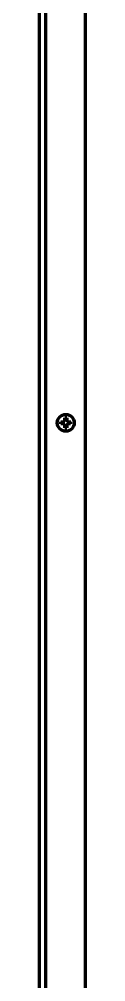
# Model space of a CAD drawing. Header units: inches. Extents: x -3022 to 7311, y 343 to 5680.
# Drawn here: x 6382 to 6403.7, y 3038.7 to 3495.2 of the extents above; entities that cross this region are included whole.
import ezdxf

# ---------------------------------------------------------------- set-up
doc = ezdxf.new("R2010")
doc.units = ezdxf.units.IN

msp = doc.modelspace()

# ---------------------------------------------------------------- linework, layer by layer
at = {"linetype": 'Continuous', "lineweight": 70}
for p, q in [((6381.97, 2257.29), (6381.97, 3908.81)), ((6384.77, 3898.87), (6384.77, 2597.89)), ((6403.67, 2595.89), (6403.67, 3893.94)), ((6392.07, 3303.79), (6392.07, 3304.29)), ((6392.07, 3303.29), (6392.07, 3303.79)), ((6396.67, 3304.29), (6396.67, 3303.79)), ((6396.67, 3303.79), (6396.67, 3303.29))]:
    msp.add_line(p, q, dxfattribs=at)
msp.add_circle((6394.37, 3303.79), 4, dxfattribs=at)
for points in [[(6393.87, 3304.79), (6393.87, 3304.85), (6393.87, 3304.95), (6393.87, 3305.12), (6393.87, 3305.27), (6393.87, 3305.43), (6393.87, 3305.58), (6393.87, 3305.74), (6393.87, 3305.9), (6393.87, 3306.03), (6393.87, 3306.09)], [(6393.87, 3306.09), (6394.04, 3306.09), (6394.37, 3306.09), (6394.71, 3306.09), (6394.87, 3306.09)], [(6393.37, 3303.29), (6393.32, 3303.29), (6393.21, 3303.29), (6393.05, 3303.29), (6392.89, 3303.29), (6392.74, 3303.29), (6392.58, 3303.29), (6392.43, 3303.29), (6392.26, 3303.29), (6392.14, 3303.29), (6392.07, 3303.29)], [(6393.37, 3304.29), (6393.4, 3304.32), (6393.45, 3304.36), (6393.52, 3304.43), (6393.59, 3304.51), (6393.66, 3304.58), (6393.73, 3304.65), (6393.8, 3304.72), (6393.85, 3304.77), (6393.87, 3304.79)], [(6393.87, 3302.79), (6393.85, 3302.82), (6393.8, 3302.87), (6393.72, 3302.94), (6393.65, 3303.01), (6393.58, 3303.08), (6393.51, 3303.15), (6393.44, 3303.22), (6393.4, 3303.27), (6393.37, 3303.29)], [(6394.87, 3301.49), (6394.71, 3301.49), (6394.37, 3301.49), (6394.04, 3301.49), (6393.87, 3301.49)], [(6394.87, 3304.79), (6394.9, 3304.77), (6394.95, 3304.71), (6395.03, 3304.64), (6395.1, 3304.57), (6395.17, 3304.5), (6395.24, 3304.43), (6395.3, 3304.36), (6395.35, 3304.31), (6395.37, 3304.29)], [(6395.37, 3303.29), (6395.35, 3303.27), (6395.3, 3303.22), (6395.23, 3303.15), (6395.16, 3303.08), (6395.09, 3303.01), (6395.02, 3302.93), (6394.95, 3302.86), (6394.9, 3302.82), (6394.87, 3302.79)], [(6394.87, 3302.79), (6394.87, 3302.74), (6394.87, 3302.63), (6394.87, 3302.47), (6394.87, 3302.31), (6394.87, 3302.15), (6394.87, 3302), (6394.87, 3301.85), (6394.87, 3301.68), (6394.87, 3301.56), (6394.87, 3301.49)], [(6395.37, 3304.29), (6395.43, 3304.29), (6395.54, 3304.29), (6395.7, 3304.29), (6395.86, 3304.29), (6396.01, 3304.29), (6396.16, 3304.29), (6396.32, 3304.29), (6396.49, 3304.29), (6396.61, 3304.29), (6396.67, 3304.29)]]:
    msp.add_open_spline(points, degree=3, dxfattribs=at)
for points in [[(6394.87, 3306.09), (6394.87, 3305.89), (6394.87, 3305.68), (6394.87, 3305.35), (6394.87, 3305.24), (6394.87, 3305.02), (6394.87, 3304.91), (6394.87, 3304.79)], [(6392.07, 3304.29), (6392.28, 3304.29), (6392.49, 3304.29), (6392.81, 3304.29), (6392.92, 3304.29), (6393.15, 3304.29), (6393.26, 3304.29), (6393.37, 3304.29)], [(6393.87, 3301.49), (6393.87, 3301.69), (6393.87, 3301.9), (6393.87, 3302.23), (6393.87, 3302.34), (6393.87, 3302.56), (6393.87, 3302.68), (6393.87, 3302.79)], [(6396.67, 3303.29), (6396.47, 3303.29), (6396.26, 3303.29), (6395.94, 3303.29), (6395.83, 3303.29), (6395.6, 3303.29), (6395.49, 3303.29), (6395.37, 3303.29)]]:
    msp.add_open_spline(points, degree=3, knots=[0, 0, 0, 0, 0.5, 0.5, 0.75, 0.75, 1, 1, 1, 1], dxfattribs=at)

doc.saveas('drawing.dxf')
